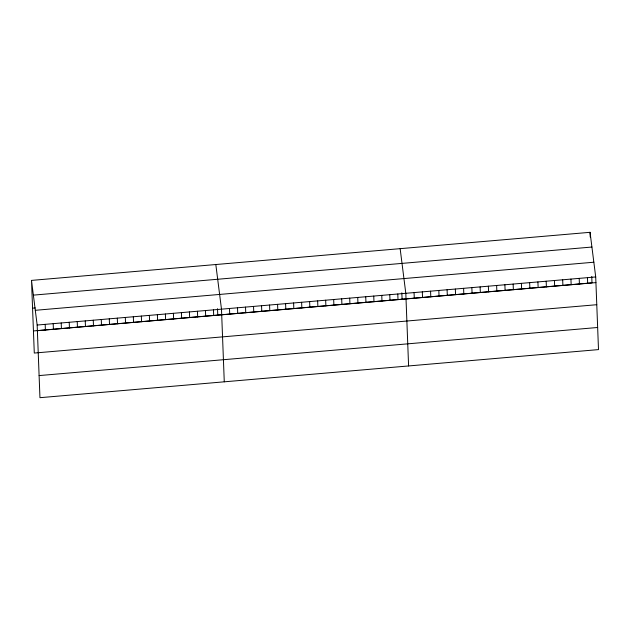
<?xml version="1.0" encoding="UTF-8"?>
<svg xmlns="http://www.w3.org/2000/svg" width="630" height="630" viewBox="0 0 630 630"><rect width="100%" height="100%" fill="white"/><g stroke="black" fill="none" stroke-linecap="round" stroke-linejoin="round"><path stroke-width="0.94" d="M31.5 280.397L590.05 232.312L595.712 276.948L598.5 349.603L39.95 397.688L37.162 325.041L31.5 280.397L34.288 353.052L596.775 304.707M33.366 295.131L591.916 247.039M32.563 308.157L35.241 307.928M35.296 310.307L593.838 262.222M37.162 325.041L595.712 276.948M33.445 330.939L591.987 282.846L591.743 276.468M37.383 330.687L595.925 282.602M39.107 375.582L597.649 327.49M400.144 248.661L405.807 293.304L408.594 365.951M215.822 264.529L221.484 309.173L224.272 381.819M590.05 232.312L590.231 237.014M587.451 277.665L587.672 283.311M579.198 278.373L579.411 284.02M570.938 279.082L571.158 284.728M562.684 279.791L562.897 285.445M554.424 280.507L554.644 286.154M546.171 281.216L546.383 286.863M537.91 281.925L538.13 287.579M529.657 282.634L529.869 288.288M521.396 283.35L521.616 288.997M513.143 284.059L513.356 289.705M504.882 284.768L505.102 290.422M496.629 285.484L496.842 291.131M488.368 286.193L488.589 291.84M480.115 286.902L480.328 292.548M471.854 287.611L472.075 293.265M463.601 288.327L463.814 293.974M455.34 289.036L455.561 294.683M447.087 289.745L447.308 295.399M438.827 290.454L439.047 296.108M430.573 291.17L430.794 296.817M422.32 291.879L422.533 297.525M414.06 292.588L414.28 298.242M401.838 292.824L402.082 299.203M397.79 293.989L398.002 299.644M389.773 294.683L389.994 300.329M381.764 295.368L381.977 301.022M373.748 296.061L373.968 301.707M365.731 296.754L365.951 302.4M357.722 297.439L357.934 303.093M349.705 298.132L349.926 303.778M341.688 298.817L341.909 304.471M333.68 299.51L333.892 305.156M325.663 300.203L325.883 305.849M317.646 300.888L317.866 306.542M309.637 301.581L309.85 307.227M301.62 302.274L301.841 307.92M293.611 302.959L293.824 308.613M285.595 303.652L285.807 309.298M277.578 304.337L277.798 309.991M269.569 305.03L269.782 310.677M261.552 305.723L261.773 311.37M253.536 306.408L253.756 312.063M245.527 307.101L245.739 312.748M237.51 307.794L237.73 313.441M229.493 308.48L229.714 314.134M217.515 308.692L217.759 315.071M213.468 309.858L213.688 315.512M205.459 310.551L205.671 316.197M197.442 311.244L197.655 316.89M189.425 311.929L189.646 317.583M181.416 312.622L181.629 318.268M173.4 313.307L173.612 318.961M165.383 314L165.603 319.646M157.374 314.693L157.587 320.339M149.357 315.378L149.578 321.032M141.34 316.071L141.561 321.717M133.332 316.764L133.544 322.41M125.315 317.449L125.535 323.103M117.298 318.142L117.519 323.788M109.289 318.827L109.502 324.481M101.272 319.52L101.493 325.167M93.264 320.213L93.476 325.86M85.247 320.898L85.459 326.553M77.23 321.591L77.451 327.238M69.221 322.276L69.434 327.931M61.204 322.969L61.425 328.616M53.188 323.662L53.408 329.309M45.179 324.348L45.392 330.002"/></g></svg>
